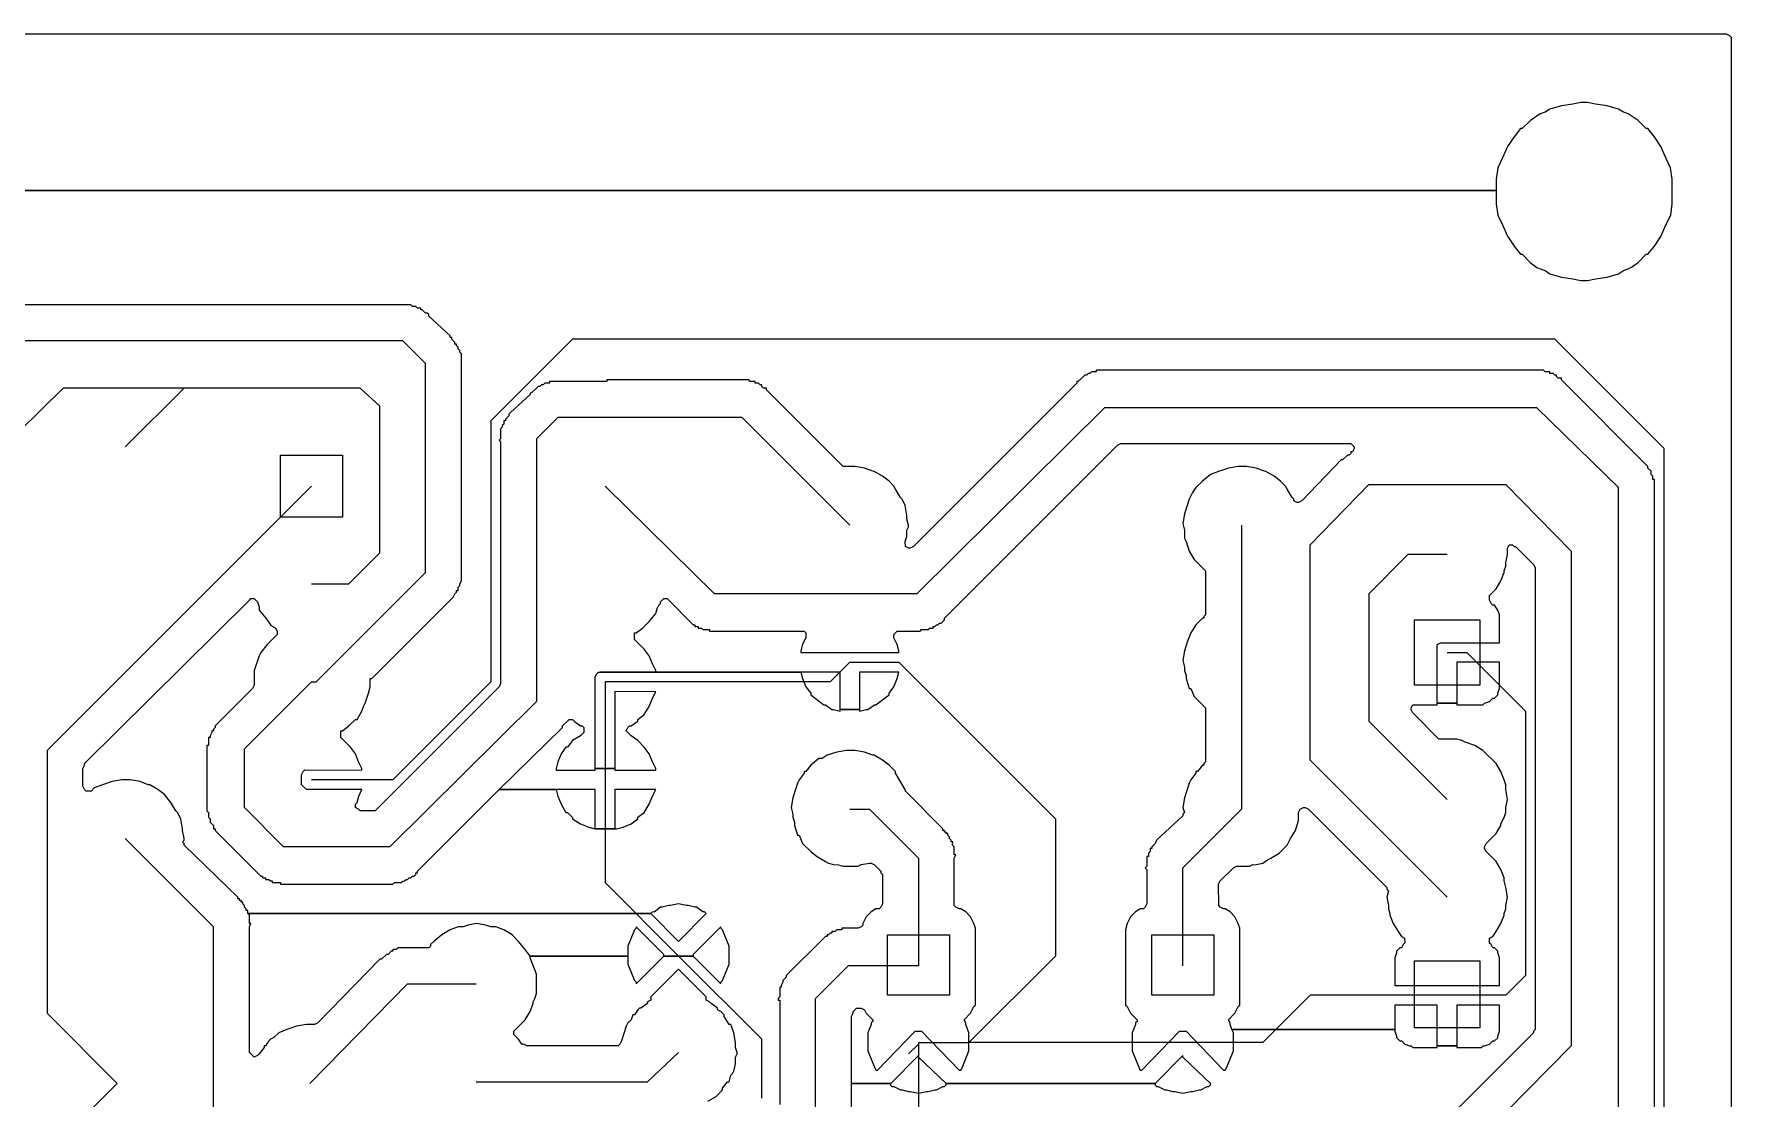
# Model space of a CAD drawing. Extents: x -3 to 195, y 86 to 226.
# Drawn here: x 148.16 to 195.12, y 108.73 to 138.17 of the extents above; entities that cross this region are included whole.
import ezdxf

# ---------------------------------------------------------------- set-up
doc = ezdxf.new("R2010")
doc.units = 0

msp = doc.modelspace()

# ---------------------------------------------------------------- linework, layer by layer
at = {"layer": 'Layer 1'}
for p, q in [((121.829461, 138.167314), (194.982, 138.167)), ((194.982, 138.167), (195.072, 138.122)), ((195.072, 138.122), (195.117147, 138.076845)), ((195.117147, 138.076845), (195.117, 85.9224)), ((190.737228, 136.225842), (190.421122, 136.180686)), ((190.963, 136.271), (190.737228, 136.225842)), ((191.143414, 136.270489), (190.963, 136.271)), ((191.369189, 136.22533), (191.143414, 136.270489)), ((191.685275, 136.180175), (191.369189, 136.22533)), ((189.563, 135.774), (189.337, 135.548)), ((189.834, 135.955), (189.563, 135.774)), ((189.969, 136), (189.834, 135.955)), ((190.105036, 136.090381), (189.969, 136)), ((190.421122, 136.180686), (190.105036, 136.090381)), ((192.001364, 136.089869), (191.685275, 136.180175)), ((192.136825, 135.999555), (192.001364, 136.089869)), ((192.272303, 135.9544), (192.136825, 135.999555)), ((192.543225, 135.773775), (192.272303, 135.9544)), ((192.769, 135.548), (192.543225, 135.773775)), ((189.111392, 135.322225), (188.930764, 135.051286)), ((189.292, 135.548), (189.111392, 135.322225)), ((189.337, 135.548), (189.292, 135.548)), ((192.813825, 135.548733), (192.769, 135.548)), ((192.994453, 135.322958), (192.813825, 135.548733)), ((193.175061, 135.052019), (192.994453, 135.322958)), ((188.930764, 135.051286), (188.795303, 134.735197)), ((193.310539, 134.73593), (193.175061, 135.052019)), ((188.659825, 134.464267), (188.614678, 134.148181)), ((188.795303, 134.735197), (188.659825, 134.464267)), ((193.446, 134.465), (193.310539, 134.73593)), ((193.491, 134.149), (193.446, 134.465)), ((188.614678, 134.148181), (188.615, 133.832)), ((193.491325, 133.470826), (193.491, 134.149)), ((128.467, 133.832), (188.615, 133.832)), ((188.615, 133.832), (128.467, 133.832)), ((188.615, 133.832), (188.615, 133.471)), ((188.615, 133.471), (188.660147, 133.154906)), ((193.446175, 133.154732), (193.491325, 133.470826)), ((188.660147, 133.154906), (188.795625, 132.883976)), ((193.310714, 132.883802), (193.446175, 133.154732)), ((188.795625, 132.883976), (188.931086, 132.567887)), ((188.931086, 132.567887), (189.111714, 132.296957)), ((192.994628, 132.296783), (193.175236, 132.567713)), ((193.175236, 132.567713), (193.310714, 132.883802)), ((189.111714, 132.296957), (189.292322, 132.071174)), ((189.292322, 132.071174), (189.337, 132.071)), ((189.337, 132.071), (189.562775, 131.845225)), ((192.542811, 131.845713), (192.768586, 132.071488)), ((192.768586, 132.071488), (192.814, 132.071)), ((192.814, 132.071), (192.994628, 132.296783)), ((189.562775, 131.845225), (189.743403, 131.709756)), ((189.743403, 131.709756), (189.833714, 131.664601)), ((189.833714, 131.664601), (189.969178, 131.619451)), ((189.969178, 131.619451), (190.104639, 131.52914)), ((190.104639, 131.52914), (190.420725, 131.438826)), ((191.684861, 131.439314), (192.00095, 131.529628)), ((192.00095, 131.529628), (192.136411, 131.619939)), ((192.136411, 131.619939), (192.271889, 131.665089)), ((192.271889, 131.665089), (192.362186, 131.710244)), ((192.362186, 131.710244), (192.542811, 131.845713)), ((190.420725, 131.438826), (190.736831, 131.39367)), ((190.736831, 131.39367), (190.962603, 131.348512)), ((190.962603, 131.348512), (191.143, 131.349)), ((191.143, 131.349), (191.368775, 131.394158)), ((191.368775, 131.394158), (191.684861, 131.439314)), ((158.585833, 130.671155), (133.164, 130.672)), ((158.631, 130.626), (158.585833, 130.671155)), ((158.722, 130.626), (158.631, 130.626)), ((158.767, 130.581), (158.722, 130.626)), ((158.857, 130.581), (158.767, 130.581)), ((158.857, 130.536), (158.857, 130.581)), ((158.902689, 130.536305), (158.857, 130.536)), ((158.993, 130.446), (158.902689, 130.536305)), ((159.037853, 130.446156), (158.993, 130.446)), ((159.083, 130.401), (159.037853, 130.446156)), ((159.083, 130.355), (159.083, 130.401)), ((159.67, 129.814), (159.083, 130.355)), ((158.36, 129.678), (133.435, 129.678)), ((158.993, 129.046), (158.36, 129.678)), ((159.67, 129.768), (159.67, 129.814)), ((159.715, 129.768), (159.67, 129.768)), ((159.714686, 129.723311), (159.715, 129.768)), ((159.805, 129.633), (159.714686, 129.723311)), ((159.805, 129.588), (159.805, 129.633)), ((163.057, 129.723), (160.79922, 127.46522)), ((190.24, 129.723), (163.057, 129.723)), ((193.266, 126.698), (190.24059, 129.72342)), ((159.851, 129.588), (159.805, 129.588)), ((159.85085, 129.542156), (159.851, 129.588)), ((159.896, 129.497), (159.85085, 129.542156)), ((159.895853, 129.452156), (159.896, 129.497)), ((159.941, 129.407), (159.895853, 129.452156)), ((159.940836, 129.362156), (159.941, 129.407)), ((159.986, 129.317), (159.940836, 129.362156)), ((159.986164, 123.040305), (159.986, 129.317)), ((158.993, 123.266), (158.993, 129.046)), ((177.235, 128.73), (177.054372, 128.549384)), ((177.280833, 128.729842), (177.235, 128.73)), ((177.326, 128.775), (177.280833, 128.729842)), ((177.370836, 128.774845), (177.326, 128.775)), ((177.416, 128.82), (177.370836, 128.774845)), ((177.552, 128.82), (177.416, 128.82)), ((189.92385, 128.865155), (177.552, 128.865)), ((177.552, 128.865), (177.552, 128.82)), ((189.969, 128.82), (189.92385, 128.865155)), ((190.105, 128.82), (189.969, 128.82)), ((190.105, 128.775), (190.105, 128.82)), ((190.195, 128.775), (190.105, 128.775)), ((190.24, 128.73), (190.195, 128.775)), ((190.285, 128.73), (190.24, 128.73)), ((190.285836, 128.685155), (190.285, 128.73)), ((190.331, 128.64), (190.285836, 128.685155)), ((148.968, 128.369), (146.25866, 125.70482)), ((151.768, 128.369), (148.968, 128.369)), ((150.684, 126.743), (152.31, 128.369)), ((157.186, 128.369), (151.768, 128.369)), ((157.728, 127.872), (157.186, 128.369)), ((161.927375, 128.233381), (161.883, 128.233)), ((161.883, 128.233), (161.883, 128.188)), ((162.108, 128.414), (161.927375, 128.233381)), ((162.153853, 128.413845), (162.108, 128.414)), ((162.199, 128.459), (162.153853, 128.413845)), ((162.244, 128.459), (162.199, 128.459)), ((162.289, 128.504), (162.244, 128.459)), ((162.424, 128.504), (162.289, 128.504)), ((164.005, 128.549), (162.424, 128.549)), ((162.424, 128.549), (162.424, 128.504)), ((167.933836, 128.594155), (164.005, 128.594)), ((164.005, 128.594), (164.005, 128.549)), ((167.979, 128.549), (167.933836, 128.594155)), ((168.114, 128.549), (167.979, 128.549)), ((168.114, 128.504), (168.114, 128.549)), ((168.204, 128.504), (168.114, 128.504)), ((168.249, 128.459), (168.204, 128.504)), ((168.295, 128.459), (168.249, 128.459)), ((168.294853, 128.414155), (168.295, 128.459)), ((168.34, 128.369), (168.294853, 128.414155)), ((168.43, 128.369), (168.34, 128.369)), ((168.42968, 128.32331), (168.43, 128.369)), ((170.552, 126.201), (168.42968, 128.32331)), ((177.01, 128.504), (172.49445, 123.98845)), ((177.054372, 128.549384), (177.01, 128.549)), ((177.01, 128.549), (177.01, 128.504)), ((190.421, 128.64), (190.331, 128.64)), ((190.42075, 128.59425), (190.421, 128.64)), ((192.814, 126.201), (190.42075, 128.59425)), ((157.728, 123.808), (157.728, 127.872)), ((161.883, 128.188), (161.341137, 127.691286)), ((177.777, 127.827), (172.58413, 122.67927)), ((189.743, 127.827), (177.777, 127.827)), ((192.001, 125.614), (189.74322, 127.82663)), ((160.799, 127.466), (160.799, 120.241)), ((161.115, 127.285), (161.069836, 127.239844)), ((161.16, 127.375), (161.115, 127.33)), ((161.115, 127.33), (161.115, 127.285)), ((161.205, 127.466), (161.16, 127.466)), ((161.16, 127.466), (161.16, 127.375)), ((161.205686, 127.510689), (161.205, 127.466)), ((161.296, 127.601), (161.205686, 127.510689)), ((161.341137, 127.691286), (161.29599, 127.64613)), ((161.29599, 127.64613), (161.296, 127.601)), ((162.65, 127.556), (162.063, 126.969)), ((164.727, 127.556), (162.65, 127.556)), ((167.753, 127.556), (164.231, 127.556)), ((170.733, 124.576), (167.75274, 127.55626)), ((161.07, 126.969), (161.025, 126.924)), ((161.025, 126.924), (161.070147, 126.878844)), ((161.069836, 127.239844), (161.07, 126.969)), ((161.070147, 126.878844), (161.07, 120.195)), ((162.063, 126.969), (162.063, 119.699)), ((178.13849, 126.78848), (178.228804, 126.833635)), ((178.228804, 126.833635), (184.596, 126.833)), ((184.596, 126.833), (184.686311, 126.742689)), ((154.974, 126.517), (156.69, 126.517)), ((154.974, 124.801), (154.974, 126.517)), ((156.69, 126.517), (156.69, 124.801)), ((173.352, 122.002), (178.13849, 126.78848)), ((184.325, 126.382), (183.24128, 125.25311)), ((184.369539, 126.381531), (184.325, 126.382)), ((184.505, 126.517), (184.369539, 126.381531)), ((184.550833, 126.516844), (184.505, 126.517)), ((184.596, 126.562), (184.550833, 126.516844)), ((184.640836, 126.607686), (184.596, 126.608)), ((184.596, 126.608), (184.596, 126.562)), ((184.686, 126.698), (184.640836, 126.607686)), ((184.686311, 126.742689), (184.686, 126.698)), ((193.266, 102.178), (193.266, 126.698)), ((170.868, 126.201), (170.552, 126.201)), ((171.139, 126.156), (170.868, 126.201)), ((171.365, 126.066), (171.139, 126.156)), ((171.409883, 126.065192), (171.365, 126.066)), ((171.635658, 125.929731), (171.409883, 126.065192)), ((171.816286, 125.794262), (171.635658, 125.929731)), ((180.712364, 125.975225), (180.486589, 125.7946)), ((180.938139, 126.065531), (180.712364, 125.975225)), ((181.209078, 126.155844), (180.938139, 126.065531)), ((181.48, 126.201), (181.209078, 126.155844)), ((181.706303, 126.201469), (181.48, 126.201)), ((181.977225, 126.156314), (181.706303, 126.201469)), ((182.203, 126.066), (181.977225, 126.156314)), ((182.247225, 126.065461), (182.203, 126.066)), ((182.473, 125.93), (182.247225, 126.065461)), ((182.654, 125.795), (182.473, 125.93)), ((192.814, 126.156), (192.814, 126.201)), ((192.904, 126.066), (192.814, 126.156)), ((192.904853, 125.975156), (192.904, 126.066)), ((192.95, 125.93), (192.904853, 125.975156)), ((192.95, 125.84), (192.95, 125.93)), ((155.832, 125.659), (148.51681, 118.34381)), ((166.985, 122.679), (163.95959, 125.65926)), ((171.951764, 125.658793), (171.816286, 125.794262)), ((171.996911, 125.568488), (171.951764, 125.658793)), ((172.132372, 125.342705), (171.996911, 125.568488)), ((180.21565, 125.478511), (180.125336, 125.297886)), ((180.305961, 125.613975), (180.21565, 125.478511)), ((180.486589, 125.7946), (180.305961, 125.613975)), ((182.789225, 125.659244), (182.654, 125.795)), ((182.834392, 125.568939), (182.789225, 125.659244)), ((182.969853, 125.343156), (182.834392, 125.568939)), ((183.467, 124.034), (185.0926, 125.70475)), ((185.092, 125.704), (188.886, 125.704)), ((188.886, 125.704), (190.69221, 123.85263)), ((192.001, 107.371), (192.001, 125.614)), ((192.995, 125.84), (192.95, 125.84)), ((192.995, 107.146), (192.995, 125.84)), ((172.177539, 125.297549), (172.132372, 125.342705)), ((172.26785, 125.116933), (172.177539, 125.297549)), ((172.313, 124.846), (172.26785, 125.116933)), ((180.125336, 125.297886), (179.989875, 124.891486)), ((183.015, 125.298), (182.969853, 125.343156)), ((183.015686, 125.25315), (183.015, 125.298)), ((183.106, 125.208), (183.015686, 125.25315)), ((183.150966, 125.20796), (183.106, 125.208)), ((183.24128, 125.25311), (183.150966, 125.20796)), ((156.69, 124.801), (154.974, 124.801)), ((172.313, 124.756), (172.313, 124.846)), ((172.359, 124.576), (172.313, 124.756)), ((172.313, 124.44), (172.358147, 124.530305)), ((172.358147, 124.530305), (172.359, 124.576)), ((179.989875, 124.891486), (179.944711, 124.620556)), ((179.944711, 124.620556), (179.989875, 124.439937)), ((181.57, 124.576), (181.57, 116.718)), ((172.268, 124.124), (172.313, 124.259)), ((172.268703, 123.988158), (172.268, 124.124)), ((172.359, 123.943), (172.268703, 123.988158)), ((172.313, 124.259), (172.313, 124.44)), ((172.49445, 123.98845), (172.404, 123.943)), ((179.989875, 124.439937), (179.99, 124.214)), ((179.99, 124.214), (180.035147, 124.123689)), ((180.035147, 124.123689), (180.125461, 123.852759)), ((183.467, 118.073), (183.467, 124.034)), ((188.931, 123.943), (188.97615, 124.033314)), ((188.97615, 124.033314), (189.066, 124.034)), ((189.066, 124.034), (189.111167, 123.988844)), ((189.111167, 123.988844), (189.156, 123.989)), ((189.156, 123.989), (189.653, 123.492)), ((156.87, 122.95), (157.728, 123.808)), ((172.404, 123.943), (172.359, 123.943)), ((180.125461, 123.852759), (180.260922, 123.626984)), ((180.260922, 123.626984), (180.577028, 123.310895)), ((186.176, 123.763), (185.09228, 122.67927)), ((187.26, 123.763), (186.176, 123.763)), ((188.885164, 123.446461), (188.886, 123.537)), ((188.886, 123.537), (188.931, 123.763)), ((188.931, 123.763), (188.931, 123.943)), ((190.692, 123.853), (190.692, 110.171)), ((155.967, 120.241), (158.99241, 123.26642)), ((159.941, 122.95), (159.986164, 123.040305)), ((180.577028, 123.310895), (180.577, 122.092)), ((188.614628, 122.814625), (188.750089, 123.0404)), ((188.750089, 123.0404), (188.840403, 123.266183)), ((188.84, 123.311), (188.885164, 123.446461)), ((188.840403, 123.266183), (188.84, 123.311)), ((189.653, 123.492), (189.698147, 123.401686)), ((189.698147, 123.401686), (189.698, 110.622)), ((155.832, 122.95), (156.87, 122.95)), ((157.502, 120.331), (159.75978, 122.58878)), ((159.75978, 122.58878), (159.804927, 122.679085)), ((159.804927, 122.679085), (159.850091, 122.724244)), ((159.850091, 122.724244), (159.851, 122.769)), ((159.851, 122.769), (159.896, 122.769)), ((159.896, 122.86), (159.941147, 122.905156)), ((159.896, 122.769), (159.896, 122.86)), ((159.941147, 122.905156), (159.941, 122.95)), ((172.584, 122.679), (166.985, 122.679)), ((185.092, 122.679), (185.092, 119.157)), ((188.433686, 122.498469), (188.434, 122.634)), ((188.434, 122.634), (188.614628, 122.814625)), ((149.555, 117.983), (154.11572, 122.49855)), ((154.11572, 122.49855), (154.160867, 122.543706)), ((154.160867, 122.543706), (154.251, 122.544)), ((154.251, 122.544), (154.341311, 122.453686)), ((154.341311, 122.453686), (154.386461, 122.318217)), ((154.386461, 122.318217), (154.387, 122.227)), ((154.387, 122.227), (154.567625, 122.001225)), ((165.179253, 121.911085), (165.359861, 122.136868)), ((165.359861, 122.136868), (165.405028, 122.272329)), ((165.405028, 122.272329), (165.450175, 122.362643)), ((165.450175, 122.362643), (165.495339, 122.407798)), ((165.495, 122.453), (165.585297, 122.543314)), ((165.495339, 122.407798), (165.495, 122.453)), ((165.585297, 122.543314), (165.676, 122.544)), ((165.676, 122.544), (166.398488, 121.821512)), ((188.478853, 122.408156), (188.433686, 122.498469)), ((188.524, 122.363), (188.478853, 122.408156)), ((188.569522, 122.362933), (188.524, 122.363)), ((188.659836, 122.227464), (188.569522, 122.362933)), ((188.705, 122.092), (188.659836, 122.227464)), ((154.567625, 122.001225), (154.703086, 121.820606)), ((154.703086, 121.820606), (154.838564, 121.730295)), ((154.838564, 121.730295), (154.883714, 121.639981)), ((154.883714, 121.639981), (154.883, 121.55)), ((164.818, 121.595), (164.998625, 121.730469)), ((164.998625, 121.730469), (165.179253, 121.911085)), ((166.398488, 121.821512), (166.443, 121.821)), ((166.443, 121.821), (166.443, 121.776)), ((166.443, 121.776), (166.534, 121.776)), ((166.534, 121.776), (166.534, 121.731)), ((166.534, 121.731), (166.624, 121.731)), ((166.624, 121.731), (166.669, 121.686)), ((166.669, 121.686), (166.85, 121.686)), ((166.85, 121.686), (166.85, 121.64)), ((166.85, 121.64), (169.469, 121.64)), ((169.469, 121.64), (169.514164, 121.594844)), ((171.952, 121.55), (172.042297, 121.640314)), ((172.042297, 121.640314), (172.675, 121.64)), ((172.675, 121.64), (172.72, 121.686)), ((172.72, 121.686), (172.9, 121.686)), ((172.9, 121.686), (172.94515, 121.731158)), ((172.94515, 121.731158), (173.036, 121.731)), ((173.036, 121.731), (173.036, 121.776)), ((173.036, 121.776), (173.081, 121.776)), ((173.081, 121.776), (173.126147, 121.821156)), ((173.126147, 121.821156), (173.171, 121.821)), ((173.171, 121.821), (173.216164, 121.86615)), ((173.216164, 121.86615), (173.262, 121.866)), ((173.262, 121.866), (173.352314, 121.956311)), ((173.352314, 121.956311), (173.352, 122.002)), ((180.306372, 121.821381), (180.170911, 121.595601)), ((180.487, 122.002), (180.306372, 121.821381)), ((180.532, 122.002), (180.487, 122.002)), ((180.577, 122.092), (180.531833, 122.046844)), ((180.531833, 122.046844), (180.532, 122.002)), ((186.357, 121.957), (188.163, 121.957)), ((186.357, 120.15), (186.357, 121.957)), ((188.163, 121.957), (188.163, 120.15)), ((188.705, 121.324), (188.705, 122.092)), ((154.613, 121.279), (154.432372, 121.053225)), ((154.883, 121.55), (154.613, 121.279)), ((164.772992, 121.414957), (164.773, 121.595)), ((165.043914, 121.144018), (164.772992, 121.414957)), ((164.773, 121.595), (164.818, 121.595)), ((169.423689, 121.279375), (169.378522, 121.09875)), ((169.514, 121.46), (169.423689, 121.279375)), ((169.514164, 121.594844), (169.514, 121.46)), ((171.952703, 121.459625), (171.952, 121.55)), ((172.043, 121.279), (171.952703, 121.459625)), ((172.088, 121.099), (172.043, 121.279)), ((180.0806, 121.369826), (179.990286, 121.098887)), ((180.170911, 121.595601), (180.0806, 121.369826)), ((186.989, 121.279), (187.079311, 121.324156)), ((186.989, 119.654), (186.989, 121.279)), ((187.079311, 121.324156), (188.705, 121.324)), ((154.387208, 120.962911), (154.251747, 120.556511)), ((154.432372, 121.053225), (154.387208, 120.962911)), ((165.179392, 120.963399), (165.043914, 121.144018)), ((165.269689, 120.737619), (165.179392, 120.963399)), ((165.36, 120.557), (165.269689, 120.737619)), ((169.378522, 121.09875), (169.378, 121.053)), ((169.378, 121.053), (172.088, 121.053)), ((170.733, 120.782), (170.191122, 120.240139)), ((170.733, 120.782), (172.088, 120.782)), ((172.088, 121.053), (172.088, 121.099)), ((172.088, 120.782), (176.423, 116.448)), ((179.990286, 121.098887), (179.945122, 120.827954)), ((179.945122, 120.827954), (179.990286, 120.647338)), ((187.26, 121.053), (187.802, 121.053)), ((188.705, 120.782), (187.531, 120.782)), ((187.531, 120.782), (187.531, 119.654)), ((187.802, 121.053), (189.4276, 119.4274)), ((188.705164, 120.060461), (188.705, 120.782)), ((153.98, 118.389), (155.83137, 120.24038)), ((154.251747, 120.556511), (154.251, 120.15)), ((155.832, 120.241), (155.967, 120.241)), ((157.457772, 120.105332), (157.457, 120.331)), ((157.457, 120.331), (157.502, 120.331)), ((160.799, 120.241), (158.089, 117.531)), ((163.689, 120.376), (163.734147, 120.466314)), ((163.689, 117.847), (163.689, 120.376)), ((163.734147, 120.466314), (163.779314, 120.511469)), ((163.779314, 120.511469), (169.378, 120.512)), ((170.462, 120.512), (163.824, 120.512)), ((163.824, 120.512), (165.36, 120.512)), ((163.96, 120.241), (163.96, 120.241)), ((163.96, 120.241), (163.96, 117.531)), ((170.191, 120.241), (163.96, 120.241)), ((165.36, 120.512), (165.36, 120.557)), ((169.378, 120.512), (169.423167, 120.331381)), ((169.423167, 120.331381), (169.513478, 120.105601)), ((170.462, 119.473), (170.462, 120.512)), ((172.087939, 120.512018), (171.004, 120.512)), ((171.004, 120.512), (171.004, 119.473)), ((171.952478, 120.105619), (172.042775, 120.331399)), ((172.042775, 120.331399), (172.087939, 120.512018)), ((179.990286, 120.647338), (179.99, 120.557)), ((179.99, 120.557), (180.035147, 120.421531)), ((180.035147, 120.421531), (180.035, 120.331)), ((180.035, 120.331), (180.125314, 120.060061)), ((154.20585, 120.059686), (153.168, 119.021)), ((154.251, 120.15), (154.20585, 120.059686)), ((157.322311, 119.653774), (157.412625, 119.924713)), ((157.412625, 119.924713), (157.457772, 120.105332)), ((161.024853, 120.104689), (157.593043, 116.672869)), ((161.07, 120.195), (161.024853, 120.104689)), ((165.359714, 119.969638), (164.231, 119.97)), ((164.231, 119.97), (164.231, 117.847)), ((165.179106, 119.563244), (165.269403, 119.789019)), ((165.269403, 119.789019), (165.359714, 119.969638)), ((169.513478, 120.105601), (169.648942, 119.924982)), ((169.648942, 119.924982), (169.649, 119.879)), ((169.649, 119.879), (170.01025, 119.608061)), ((171.456, 119.608), (171.817236, 119.878939)), ((171.817, 119.925), (171.952478, 120.105619)), ((171.817236, 119.878939), (171.817, 119.925)), ((180.125314, 120.060061), (180.171, 120.06)), ((180.171, 120.06), (180.261297, 119.834225)), ((180.261297, 119.834225), (180.577403, 119.518139)), ((188.163, 120.15), (186.357, 120.15)), ((188.433625, 119.698311), (188.524, 119.789)), ((188.524, 119.789), (188.569, 119.789)), ((188.569, 119.789), (188.659314, 119.879314)), ((188.659314, 119.879314), (188.66, 119.925)), ((188.66, 119.925), (188.705164, 120.060461)), ((157.096, 119.202), (157.232, 119.428)), ((157.232, 119.428), (157.277164, 119.563469)), ((157.277164, 119.563469), (157.322311, 119.653774)), ((162.063, 119.699), (157.999, 115.68)), ((164.863, 119.202), (165.043628, 119.337464)), ((165.043628, 119.337464), (165.179106, 119.563244)), ((170.01025, 119.608061), (170.056, 119.608)), ((170.056, 119.608), (170.236625, 119.472539)), ((170.236625, 119.472539), (170.281, 119.473)), ((170.281, 119.473), (170.462, 119.428)), ((170.462, 119.428), (170.462, 119.473)), ((170.462, 119.473), (171.004, 119.473)), ((171.004, 119.473), (170.462, 119.473)), ((171.004, 119.428), (171.184628, 119.473158)), ((171.004, 119.473), (171.004, 119.428)), ((171.184628, 119.473158), (171.23, 119.473)), ((171.23, 119.473), (171.410625, 119.608461)), ((171.410625, 119.608461), (171.456, 119.608)), ((180.577403, 119.518139), (180.577, 118.028)), ((186.267, 119.518), (186.312147, 119.608305)), ((186.267, 119.473), (186.267, 119.518)), ((186.311512, 119.382488), (186.267, 119.473)), ((187.034, 118.66), (186.311512, 119.382488)), ((186.312147, 119.608305), (186.989, 119.608)), ((186.989, 119.608), (186.989, 119.654)), ((186.989, 119.654), (187.531, 119.654)), ((187.531, 119.654), (186.989, 119.654)), ((187.531, 119.654), (187.531, 119.608)), ((187.531, 119.608), (188.253, 119.608)), ((188.253, 119.608), (188.298164, 119.653156)), ((188.298164, 119.653156), (188.433625, 119.698311)), ((189.427, 119.428), (189.427, 112.113)), ((153.077, 118.841), (153.031836, 118.750695)), ((153.122, 118.886), (153.077, 118.886)), ((153.077, 118.886), (153.077, 118.841)), ((153.122853, 118.930842), (153.122, 118.886)), ((153.168, 118.976), (153.122853, 118.930842)), ((153.168, 119.021), (153.168, 118.976)), ((156.644, 118.705), (156.644, 118.886)), ((156.644, 118.886), (156.69, 118.886)), ((156.69, 118.886), (156.87, 119.021)), ((156.87, 119.021), (157.050608, 119.201625)), ((157.050608, 119.201625), (157.096, 119.202)), ((161.025, 117.26), (162.786, 118.976)), ((162.786, 119.021), (162.966625, 119.201625)), ((162.786, 118.976), (162.786, 119.021)), ((162.966625, 119.201625), (163.057, 119.202)), ((163.057, 119.202), (163.102147, 119.156844)), ((163.102147, 119.156844), (163.282, 119.021)), ((163.282, 119.021), (163.328, 119.021)), ((163.373, 118.841), (163.282689, 118.750695)), ((163.328, 119.021), (163.373164, 118.975844)), ((163.373164, 118.975844), (163.373, 118.841)), ((164.5472, 118.885574), (164.592364, 118.975888)), ((164.682678, 118.750113), (164.5472, 118.885574)), ((164.592364, 118.975888), (164.637511, 119.021043)), ((164.637511, 119.021043), (164.682, 119.021)), ((164.682, 119.021), (164.862608, 119.156469)), ((164.862608, 119.156469), (164.863, 119.202)), ((185.092, 119.157), (187.25946, 116.98953)), ((148.517, 118.344), (148.517, 111.074)), ((152.987, 118.48), (152.942, 118.48)), ((152.942, 118.48), (152.942, 116.673)), ((153.032, 118.705), (152.987, 118.705)), ((152.987, 118.705), (152.987, 118.48)), ((153.031836, 118.750695), (153.032, 118.705)), ((153.98, 116.764), (153.98, 118.389)), ((156.915, 118.434), (156.644, 118.705)), ((157.051, 118.254), (156.915, 118.434)), ((162.876, 118.434), (162.740536, 118.253375)), ((162.921453, 118.434607), (162.876, 118.434)), ((163.056914, 118.615226), (162.921453, 118.434607)), ((163.282689, 118.750695), (163.056914, 118.615226)), ((164.863286, 118.614644), (164.682678, 118.750113)), ((165.043914, 118.434025), (164.863286, 118.614644)), ((165.179392, 118.2534), (165.043914, 118.434025)), ((170.643, 118.344), (170.372061, 118.298842)), ((170.868286, 118.344469), (170.643, 118.344)), ((171.139225, 118.299311), (170.868286, 118.344469)), ((187.530483, 118.659888), (187.034, 118.66)), ((187.665961, 118.614732), (187.530483, 118.659888)), ((187.756275, 118.569574), (187.665961, 118.614732)), ((188.027197, 118.479263), (187.756275, 118.569574)), ((188.252972, 118.343802), (188.027197, 118.479263)), ((188.614225, 117.982558), (188.252972, 118.343802)), ((149.51, 117.847), (149.555147, 117.937311)), ((149.555147, 117.937311), (149.555, 117.983)), ((157.141, 118.028), (157.051, 118.254)), ((157.232, 117.847), (157.141, 118.028)), ((162.650225, 118.0276), (162.605058, 117.846975)), ((162.740536, 118.253375), (162.650225, 118.0276)), ((165.269689, 118.027625), (165.179392, 118.2534)), ((165.36, 117.847), (165.269689, 118.027625)), ((169.649, 117.938), (169.513536, 117.757375)), ((169.875, 118.118), (169.649, 117.938)), ((169.965661, 118.118217), (169.875, 118.118)), ((170.101122, 118.208531), (169.965661, 118.118217)), ((170.372061, 118.298842), (170.101122, 118.208531)), ((171.365, 118.209), (171.139225, 118.299311)), ((171.409972, 118.208558), (171.365, 118.209)), ((171.635747, 118.073094), (171.409972, 118.208558)), ((171.816375, 117.937625), (171.635747, 118.073094)), ((171.997, 117.757), (171.816375, 117.937625)), ((180.487, 117.938), (180.351522, 117.757375)), ((180.532, 117.938), (180.487, 117.938)), ((180.577, 118.028), (180.531833, 117.982844)), ((180.531833, 117.982844), (180.532, 117.938)), ((187.26, 114.28), (183.46694, 118.07306)), ((188.749686, 117.756775), (188.614225, 117.982558)), ((149.509686, 117.350461), (149.51, 117.847)), ((150.323075, 117.485844), (150.052136, 117.395531)), ((150.594, 117.531), (150.323075, 117.485844)), ((150.819303, 117.531469), (150.594, 117.531)), ((151.090225, 117.486314), (150.819303, 117.531469)), ((151.316, 117.396), (151.090225, 117.486314)), ((155.560539, 117.395461), (155.561, 117.667)), ((155.561, 117.667), (155.606147, 117.757305)), ((155.606147, 117.757305), (155.651314, 117.802461)), ((155.651314, 117.802461), (157.232, 117.802)), ((158.089, 117.531), (155.832, 117.531)), ((157.232, 117.802), (157.232, 117.847)), ((162.605058, 117.846975), (162.605, 117.802)), ((162.605, 117.802), (163.689, 117.802)), ((163.689, 117.802), (163.689, 117.847)), ((163.689, 117.847), (164.231, 117.847)), ((164.231, 117.847), (163.689, 117.847)), ((163.96, 117.531), (163.96, 114.686)), ((164.231, 117.847), (164.231, 117.802)), ((164.231, 117.802), (165.36, 117.802)), ((165.36, 117.802), (165.36, 117.847)), ((169.287853, 117.440686), (169.152372, 117.034286)), ((169.333, 117.531), (169.287853, 117.440686)), ((169.469, 117.712), (169.333, 117.531)), ((169.513536, 117.757375), (169.469, 117.757)), ((169.469, 117.757), (169.469, 117.712)), ((171.997, 117.712), (171.997, 117.757)), ((172.268, 117.26), (171.997, 117.712)), ((180.125375, 117.441067), (179.989914, 117.034667)), ((180.170539, 117.531381), (180.125375, 117.441067)), ((180.306, 117.712), (180.170539, 117.531381)), ((180.351522, 117.757375), (180.306, 117.757)), ((180.306, 117.757), (180.306, 117.712)), ((188.84, 117.531), (188.749686, 117.756775)), ((188.886, 117.396), (188.84, 117.531)), ((149.554833, 117.260156), (149.509686, 117.350461)), ((149.6, 117.215), (149.554833, 117.260156)), ((149.73605, 117.214914), (149.6, 117.215)), ((149.826361, 117.305225), (149.73605, 117.214914)), ((150.052136, 117.395531), (149.826361, 117.305225)), ((151.360886, 117.396193), (151.316, 117.396)), ((151.586661, 117.260732), (151.360886, 117.396193)), ((151.767286, 117.125263), (151.586661, 117.260732)), ((151.947911, 116.899488), (151.767286, 117.125263)), ((155.696, 117.26), (155.560539, 117.395461)), ((157.231628, 117.2604), (155.696, 117.26)), ((157.096164, 116.899156), (157.141314, 117.079774)), ((157.141314, 117.079774), (157.231628, 117.2604)), ((158.767, 115.003), (161.02478, 117.26078)), ((161.02478, 117.26078), (162.605, 117.26)), ((163.689, 117.26), (161.025, 117.26)), ((162.605, 117.26), (162.650167, 117.079375)), ((162.650167, 117.079375), (162.740478, 116.8536)), ((163.689, 116.177), (163.689, 117.26)), ((165.359714, 117.260644), (164.231, 117.26)), ((164.231, 117.26), (164.231, 116.177)), ((165.179106, 116.854244), (165.269403, 117.080019)), ((165.269403, 117.080019), (165.359714, 117.260644)), ((169.152372, 117.034286), (169.107225, 116.763356)), ((172.26842, 117.21558), (172.268, 117.26)), ((173.307, 116.177), (172.26842, 117.21558)), ((179.989914, 117.034667), (179.94475, 116.763737)), ((188.886, 117.260714), (188.886, 117.396)), ((188.931147, 116.989775), (188.886, 117.260714)), ((188.886, 116.764), (188.931147, 116.989775)), ((152.083372, 116.673705), (151.947911, 116.899488)), ((152.128522, 116.628549), (152.083372, 116.673705)), ((152.218833, 116.44793), (152.128522, 116.628549)), ((152.942, 116.673), (152.987167, 116.627844)), ((152.987167, 116.627844), (152.987, 116.493)), ((152.987, 116.493), (153.032147, 116.447842)), ((155.064, 115.68), (153.98, 116.764)), ((157.051, 116.854), (157.096164, 116.899156)), ((157.051, 116.764), (157.051, 116.854)), ((157.141, 116.718), (157.051, 116.764)), ((157.186, 116.673), (157.141, 116.718)), ((157.593043, 116.672869), (157.186, 116.673)), ((162.740478, 116.8536), (162.875942, 116.627817)), ((162.875942, 116.627817), (162.921, 116.628)), ((162.921, 116.628), (163.056461, 116.492539)), ((163.056461, 116.492539), (163.057, 116.448)), ((164.863, 116.493), (165.043628, 116.628461)), ((164.863008, 116.44793), (164.863, 116.493)), ((165.043628, 116.628461), (165.179106, 116.854244)), ((169.107225, 116.763356), (169.152372, 116.582731)), ((169.152372, 116.582731), (169.153, 116.493)), ((169.153, 116.493), (169.198167, 116.357531)), ((170.733, 116.718), (171.275, 116.718)), ((171.275, 116.718), (172.62966, 115.36334)), ((179.945, 116.538), (179.222512, 115.860662)), ((179.94475, 116.763737), (179.989914, 116.628268)), ((179.989914, 116.628268), (179.94475, 116.583113)), ((179.94475, 116.583113), (179.945, 116.538)), ((179.945, 115.093), (181.5706, 116.7186)), ((183.150428, 116.402042), (183.151, 116.628)), ((183.151, 116.628), (183.196, 116.718)), ((183.196, 116.718), (183.286, 116.764)), ((183.286, 116.764), (183.331, 116.764)), ((183.331, 116.764), (183.421311, 116.718844)), ((183.421311, 116.718844), (185.588771, 114.551384)), ((188.75, 116.312), (188.840314, 116.492628)), ((188.840314, 116.492628), (188.885478, 116.628089)), ((188.885478, 116.628089), (188.886, 116.764)), ((152.264, 116.177), (152.218833, 116.44793)), ((152.264853, 116.131783), (152.264, 116.177)), ((152.31, 115.906), (152.264853, 116.131783)), ((153.032147, 116.447842), (153.032, 116.357)), ((153.032, 116.357), (153.122314, 116.266686)), ((153.122314, 116.266686), (153.122, 116.177)), ((153.122, 116.177), (153.168, 116.177)), ((153.168, 116.177), (153.168, 116.131)), ((153.168, 116.131), (154.43237, 114.86664)), ((163.057, 116.448), (163.282775, 116.312531)), ((163.282775, 116.312531), (163.508547, 116.22222)), ((163.508547, 116.22222), (163.689175, 116.17707)), ((164.231, 116.177), (163.689, 116.177)), ((163.689175, 116.17707), (164.276, 116.177)), ((164.276, 116.177), (164.456608, 116.22215)), ((164.456608, 116.22215), (164.6824, 116.312461)), ((164.6824, 116.312461), (164.863008, 116.44793)), ((169.198167, 116.357531), (169.198, 116.267)), ((169.198, 116.267), (169.288314, 115.99607)), ((169.288314, 115.99607), (169.333, 115.996)), ((169.333, 115.996), (169.423314, 115.770225)), ((173.307, 116.131), (173.307, 116.177)), ((173.352, 116.131), (173.307, 116.131)), ((173.352, 116.086), (173.352, 116.131)), ((173.397, 116.086), (173.352, 116.086)), ((173.397, 116.041), (173.397, 116.086)), ((173.442, 116.041), (173.397, 116.041)), ((173.442, 115.996), (173.442, 116.041)), ((173.487, 115.951), (173.442, 115.996)), ((176.423, 116.448), (176.423, 112.654)), ((182.924636, 115.905329), (183.060114, 116.131112)), ((183.060114, 116.131112), (183.150428, 116.402042)), ((188.344147, 115.770314), (188.615089, 116.041244)), ((188.615089, 116.041244), (188.75055, 116.267019)), ((188.75055, 116.267019), (188.75, 116.312)), ((150.684, 115.906), (153.1224, 113.46761)), ((152.264853, 115.815156), (152.31, 115.860305)), ((152.31, 115.77), (152.264853, 115.815156)), ((152.30986, 115.72498), (152.31, 115.77)), ((153.8, 114.28), (152.30986, 115.72498)), ((152.31, 115.860305), (152.31, 115.906)), ((157.999, 115.68), (155.064, 115.68)), ((169.423314, 115.770225), (169.649089, 115.544442)), ((169.649089, 115.544442), (169.829714, 115.408981)), ((173.487836, 115.906156), (173.487, 115.951)), ((173.533, 115.861), (173.487836, 115.906156)), ((173.533, 115.815), (173.533, 115.861)), ((173.578, 115.815), (173.533, 115.815)), ((173.577836, 115.725158), (173.578, 115.815)), ((173.623, 115.68), (173.577836, 115.725158)), ((173.623, 115.454), (173.623, 115.68)), ((179.042, 115.544), (178.996836, 115.498844)), ((179.087, 115.635), (179.042, 115.635)), ((179.042, 115.635), (179.042, 115.544)), ((179.087051, 115.680043), (179.087, 115.635)), ((179.177362, 115.770357), (179.087051, 115.680043)), ((179.222512, 115.860662), (179.177362, 115.770357)), ((182.60855, 115.49893), (182.834342, 115.724713)), ((182.834342, 115.724713), (182.924636, 115.905329)), ((188.299, 115.68), (188.344147, 115.770314)), ((188.299, 115.635), (188.299, 115.68)), ((188.343283, 115.544485), (188.299, 115.635)), ((188.614225, 115.273555), (188.343283, 115.544485)), ((169.829714, 115.408981), (170.055489, 115.273512)), ((170.055489, 115.273512), (170.1458, 115.228356)), ((170.1458, 115.228356), (170.281261, 115.183198)), ((170.281261, 115.183198), (170.417, 115.183)), ((170.417, 115.183), (170.552461, 115.137844)), ((170.552461, 115.137844), (170.959, 115.138)), ((170.959, 115.138), (171.049314, 115.183156)), ((171.049314, 115.183156), (171.275, 115.228)), ((171.275, 115.228), (171.32, 115.228)), ((171.32, 115.228), (171.410311, 115.182842)), ((171.410311, 115.182842), (171.590939, 115.002226)), ((172.63, 115.364), (172.63, 112.384)), ((173.622539, 114.054311), (173.623, 115.364)), ((173.623, 115.364), (173.668147, 115.454305)), ((173.668147, 115.454305), (173.623, 115.454)), ((178.951, 115.138), (178.905833, 115.092844)), ((178.905833, 115.092844), (178.951, 115.047695)), ((178.996, 115.409), (178.951, 115.409)), ((178.951, 115.409), (178.951, 115.138)), ((178.996836, 115.498844), (178.996, 115.409)), ((179.945, 112.384), (179.945, 115.093)), ((180.983164, 114.731305), (181.3444, 115.092549)), ((181.3444, 115.092549), (181.434711, 115.137705)), ((181.434711, 115.137705), (181.796, 115.138)), ((181.796, 115.138), (181.886314, 115.183156)), ((181.886314, 115.183156), (181.932, 115.183)), ((181.932, 115.183), (182.157, 115.228)), ((182.157, 115.228), (182.292461, 115.318311)), ((182.292461, 115.318311), (182.382775, 115.363469)), ((182.382775, 115.363469), (182.60855, 115.49893)), ((188.749686, 115.04778), (188.614225, 115.273555)), ((154.43237, 114.86664), (154.477, 114.867)), ((154.477, 114.867), (154.477, 114.822)), ((154.477, 114.822), (154.567, 114.822)), ((154.567, 114.822), (154.567, 114.777)), ((154.567, 114.777), (154.658, 114.777)), ((154.658, 114.777), (154.703147, 114.731844)), ((154.703147, 114.731844), (154.748, 114.732)), ((154.748, 114.732), (154.748, 114.686)), ((154.748, 114.686), (154.974, 114.686)), ((154.974, 114.686), (154.974, 114.641)), ((154.974, 114.641), (158.089, 114.641)), ((158.089, 114.641), (158.134167, 114.686156)), ((158.134167, 114.686156), (158.315, 114.686)), ((158.315, 114.686), (158.36015, 114.73115)), ((158.36015, 114.73115), (158.406, 114.732)), ((158.406, 114.732), (158.451147, 114.777156)), ((158.451147, 114.777156), (158.496, 114.777)), ((158.496, 114.777), (158.541164, 114.822158)), ((158.541164, 114.822158), (158.586, 114.822)), ((158.586, 114.822), (158.631167, 114.867156)), ((158.631167, 114.867156), (158.676, 114.867)), ((158.676, 114.867), (158.721164, 114.912156)), ((158.721164, 114.912156), (158.722, 114.957)), ((158.722, 114.957), (158.767, 114.957)), ((158.767, 114.957), (158.767, 115.003)), ((163.96, 114.686), (165.99198, 112.654)), ((171.590939, 115.002226), (171.591, 114.957)), ((171.591, 114.957), (171.636147, 114.911842)), ((171.636147, 114.911842), (171.636, 114.099)), ((178.951, 115.047695), (178.951, 114.099)), ((180.938, 114.641), (180.983164, 114.731305)), ((180.938539, 114.054311), (180.938, 114.641)), ((188.84, 114.822), (188.749686, 115.04778)), ((188.84, 114.732), (188.84, 114.822)), ((188.886, 114.551), (188.84, 114.732)), ((153.8, 114.235), (153.8, 114.28)), ((153.845, 114.235), (153.8, 114.235)), ((153.845, 114.19), (153.845, 114.235)), ((153.89, 114.19), (153.845, 114.19)), ((153.89, 114.145), (153.89, 114.19)), ((153.935, 114.145), (153.89, 114.145)), ((153.935, 114.099), (153.935, 114.145)), ((185.588771, 114.551384), (185.589, 114.506)), ((185.589, 114.506), (185.634164, 114.460844)), ((185.634164, 114.460844), (185.589, 114.280226)), ((185.589, 114.280226), (185.634164, 114.054442)), ((187.26, 114.28), (187.26, 114.28)), ((188.931, 114.28), (188.886, 114.551)), ((188.886, 114.054), (188.931, 114.28)), ((153.98, 114.054), (153.935, 114.099)), ((153.979836, 114.009156), (153.98, 114.054)), ((154.025, 113.964), (153.979836, 114.009156)), ((154.025, 113.919), (154.025, 113.964)), ((154.071, 113.919), (154.025, 113.919)), ((154.070833, 113.828158), (165.224, 113.829)), ((154.116, 113.783), (154.070833, 113.828158)), ((154.071, 113.829), (154.071, 113.919)), ((165.22385, 113.828844), (154.071, 113.829)), ((154.116, 113.558), (154.116, 113.783)), ((165.269, 113.874), (165.22385, 113.828844)), ((165.224, 113.829), (165.991635, 113.061353)), ((165.314375, 113.873539), (165.269, 113.874)), ((165.495, 114.009), (165.314375, 113.873539)), ((165.540375, 114.008844), (165.495, 114.009)), ((165.721, 114.054), (165.540375, 114.008844)), ((165.765433, 114.054), (165.721, 114.054)), ((165.991208, 114.099158), (165.765433, 114.054)), ((166.217, 114.054), (165.991208, 114.099158)), ((165.991635, 113.061353), (166.759287, 113.829)), ((166.262375, 114.054156), (166.217, 114.054)), ((166.443, 114.009), (166.262375, 114.054156)), ((166.488372, 114.009461), (166.443, 114.009)), ((166.669, 113.874), (166.488372, 114.009461)), ((166.714123, 113.874156), (166.669, 113.874)), ((166.759287, 113.829), (166.714123, 113.874156)), ((171.185061, 113.738226), (171.094747, 113.557607)), ((171.320522, 113.873695), (171.185061, 113.738226)), ((171.456, 113.964), (171.320522, 113.873695)), ((171.545853, 113.963844), (171.456, 113.964)), ((171.591, 114.009), (171.545853, 113.963844)), ((171.636, 114.099), (171.591, 114.009)), ((173.667686, 114.009156), (173.622539, 114.054311)), ((173.758, 113.964), (173.667686, 114.009156)), ((173.8036, 113.963862), (173.758, 113.964)), ((173.939061, 113.873557), (173.8036, 113.963862)), ((174.074522, 113.738088), (173.939061, 113.873557)), ((174.164836, 113.557469), (174.074522, 113.738088)), ((178.500061, 113.738226), (178.409747, 113.557607)), ((178.635539, 113.873695), (178.500061, 113.738226)), ((178.771, 113.964), (178.635539, 113.873695)), ((178.860686, 113.963531), (178.771, 113.964)), ((178.905833, 114.008686), (178.860686, 113.963531)), ((178.951, 114.099), (178.905833, 114.008686)), ((180.983703, 114.009156), (180.938539, 114.054311)), ((181.074, 113.964), (180.983703, 114.009156)), ((181.1186, 113.963862), (181.074, 113.964)), ((181.254061, 113.873557), (181.1186, 113.963862)), ((181.389522, 113.738088), (181.254061, 113.873557)), ((181.479836, 113.557469), (181.389522, 113.738088)), ((185.634164, 114.054442), (185.634, 113.964)), ((185.634, 113.964), (185.679147, 113.828539)), ((185.679147, 113.828539), (185.679, 113.783)), ((185.679, 113.783), (185.769314, 113.557225)), ((188.75, 113.558), (188.84, 113.783)), ((188.84, 113.829), (188.885164, 113.964461)), ((188.84, 113.783), (188.84, 113.829)), ((188.885164, 113.964461), (188.886, 114.054)), ((153.122, 108.049), (153.122, 113.467)), ((154.161147, 113.557311), (154.116, 113.558)), ((154.116, 113.467), (154.161147, 113.557311)), ((154.116, 109.99), (154.116, 113.467)), ((159.444225, 113.241531), (159.218433, 113.060912)), ((159.67, 113.377), (159.444225, 113.241531)), ((159.896, 113.467), (159.67, 113.377)), ((160.031347, 113.467), (159.896, 113.467)), ((160.166825, 113.512156), (160.031347, 113.467)), ((160.3926, 113.557311), (160.166825, 113.512156)), ((160.663539, 113.512156), (160.3926, 113.557311)), ((160.799, 113.467), (160.663539, 113.512156)), ((160.934225, 113.467314), (160.799, 113.467)), ((161.16, 113.377), (160.934225, 113.467314)), ((161.386, 113.242), (161.16, 113.377)), ((161.566, 113.061), (161.386, 113.242)), ((164.772853, 113.376844), (164.592225, 112.925286)), ((164.818, 113.422), (164.772853, 113.376844)), ((165.585, 112.7), (164.818, 113.467)), ((164.818, 113.467), (164.818, 113.422)), ((167.166, 113.467), (166.398348, 112.699356)), ((167.165853, 113.422156), (167.166, 113.467)), ((167.211, 113.377), (167.165853, 113.422156)), ((167.392, 112.925), (167.211, 113.377)), ((170.056, 113.196), (168.97226, 112.11227)), ((170.101, 113.196), (170.056, 113.196)), ((170.14585, 113.241844), (170.101, 113.242)), ((170.101, 113.242), (170.101, 113.196)), ((170.191, 113.287), (170.14585, 113.241844)), ((170.236, 113.287), (170.191, 113.287)), ((170.326853, 113.331844), (170.236, 113.332)), ((170.236, 113.332), (170.236, 113.287)), ((170.372, 113.377), (170.326853, 113.331844)), ((170.507, 113.377), (170.372, 113.377)), ((170.958539, 113.421686), (170.507, 113.422)), ((170.507, 113.422), (170.507, 113.377)), ((171.048853, 113.466844), (170.958539, 113.421686)), ((171.094, 113.512), (171.048853, 113.466844)), ((171.094747, 113.557607), (171.094, 113.512)), ((171.772, 113.242), (173.487, 113.242)), ((171.772, 111.571), (171.772, 113.242)), ((173.487, 113.242), (173.487, 111.571)), ((174.21, 113.422), (174.164836, 113.557469)), ((174.209939, 111.299713), (174.21, 113.422)), ((178.409747, 113.557607), (178.364, 113.377)), ((178.364, 113.377), (178.364, 111.3)), ((179.087, 113.242), (180.803, 113.242)), ((179.087, 111.571), (179.087, 113.242)), ((180.803, 113.242), (180.803, 111.571)), ((181.525, 113.422), (181.479836, 113.557469)), ((181.524939, 111.299713), (181.525, 113.422)), ((185.769314, 113.557225), (185.904775, 113.331445)), ((185.904775, 113.331445), (185.995089, 113.195976)), ((185.995089, 113.195976), (186.0854, 113.150826)), ((188.434, 113.151), (188.524, 113.196)), ((188.524, 113.196), (188.615, 113.332)), ((188.615, 113.332), (188.75, 113.558)), ((158.044, 112.79), (157.953686, 112.699689)), ((158.089, 112.79), (158.044, 112.79)), ((158.179836, 112.834844), (158.089, 112.835)), ((158.089, 112.835), (158.089, 112.79)), ((158.225, 112.88), (158.179836, 112.834844)), ((159.082833, 112.879844), (158.225, 112.88)), ((159.128, 112.925), (159.082833, 112.879844)), ((159.128139, 112.970601), (159.128, 112.925)), ((159.218433, 113.060912), (159.128139, 112.970601)), ((161.747, 112.835), (161.566, 113.061)), ((161.883, 112.654), (161.747, 112.835)), ((164.592225, 112.925286), (164.592, 112.654)), ((167.391775, 112.428713), (167.392, 112.925)), ((185.86, 112.745), (185.81485, 112.609531)), ((185.95, 112.88), (185.859689, 112.789695)), ((185.859689, 112.789695), (185.86, 112.745)), ((185.995689, 112.880531), (185.95, 112.88)), ((186.040853, 112.970844), (185.995689, 112.880531)), ((186.086, 113.016), (186.040853, 112.970844)), ((186.0854, 113.150826), (186.086, 113.016)), ((188.433686, 113.015469), (188.434, 113.151)), ((188.478853, 112.970314), (188.433686, 113.015469)), ((188.524, 112.88), (188.478853, 112.970314)), ((188.569686, 112.880305), (188.524, 112.88)), ((188.66, 112.79), (188.569686, 112.880305)), ((188.659836, 112.744469), (188.66, 112.79)), ((188.705, 112.609), (188.659836, 112.744469)), ((157.728, 112.564), (156.01209, 110.80293)), ((157.773, 112.564), (157.728, 112.564)), ((157.909, 112.7), (157.773, 112.564)), ((157.953686, 112.699689), (157.909, 112.7)), ((161.883, 112.609), (161.883, 112.654)), ((161.883, 112.654), (164.592, 112.654)), ((164.592, 112.654), (161.883, 112.654)), ((162.063, 112.158), (161.883, 112.609)), ((164.592, 112.654), (164.592, 112.429)), ((164.592, 112.429), (164.772628, 111.977445)), ((164.818, 111.887), (165.585635, 112.654644)), ((165.991348, 112.293644), (165.223713, 111.526)), ((165.585, 112.654), (165.585, 112.7)), ((166.398, 112.654), (165.585, 112.654)), ((165.585635, 112.654644), (166.398, 112.654)), ((166.759, 111.526), (165.991348, 112.293644)), ((168.295, 110.352), (165.99206, 112.65493)), ((166.398348, 112.699356), (166.398, 112.654)), ((166.398, 112.654), (167.165652, 111.886356)), ((167.211147, 111.977158), (167.391775, 112.428713)), ((170.688, 112.384), (170.191, 111.887)), ((172.63, 112.384), (170.688, 112.384)), ((176.423, 112.654), (174.02976, 110.26075)), ((185.81485, 112.609531), (185.815, 111.842)), ((186.357, 112.5188), (188.163, 112.519)), ((186.357, 110.668), (186.357, 112.5188)), ((188.163, 112.519), (188.163, 110.668)), ((188.705, 111.842), (188.705, 112.609)), ((155.787, 109.132), (158.496, 111.887)), ((158.496, 111.887), (160.392, 111.887)), ((162.063314, 111.615783), (162.063, 112.158)), ((164.772628, 111.977445), (164.818, 111.932)), ((164.818, 111.932), (164.818, 111.887)), ((167.165652, 111.886356), (167.166, 111.932)), ((167.166, 111.932), (167.211147, 111.977158)), ((168.836, 111.797), (168.791, 111.797)), ((168.791, 111.797), (168.791, 111.526)), ((168.836836, 111.841689), (168.836, 111.797)), ((168.882, 111.932), (168.836836, 111.841689)), ((168.972, 112.067), (168.881703, 111.976695)), ((168.881703, 111.976695), (168.882, 111.932)), ((168.97226, 112.11227), (168.972, 112.067)), ((169.785, 111.48), (170.1914, 111.8864)), ((169.875, 111.571), (170.191089, 111.887086)), ((185.815, 111.842), (188.705, 111.842)), ((189.427, 112.113), (188.885139, 111.571139)), ((161.88255, 111.118869), (161.972861, 111.344644)), ((161.972861, 111.344644), (161.973, 111.39)), ((161.973, 111.39), (162.018167, 111.480314)), ((162.018167, 111.480314), (162.063314, 111.615783)), ((165.134, 111.345), (164.953372, 111.209539)), ((165.224, 111.435), (165.133689, 111.389842)), ((165.133689, 111.389842), (165.134, 111.345)), ((165.223713, 111.526), (165.224, 111.435)), ((166.759, 111.435), (166.759, 111.526)), ((166.849225, 111.390617), (166.759, 111.435)), ((166.894372, 111.345461), (166.849225, 111.390617)), ((167.075, 111.21), (166.894372, 111.345461)), ((168.791, 111.526), (168.745833, 111.480844)), ((168.745833, 111.480844), (168.746, 111.435)), ((168.746, 111.435), (168.791, 111.435)), ((168.791, 111.435), (168.791, 108.545)), ((169.785, 108.049), (169.785, 111.48)), ((173.487, 111.571), (171.772, 111.571)), ((174.164775, 111.254558), (174.209939, 111.299713)), ((178.364, 111.3), (178.409147, 111.254844)), ((180.803, 111.571), (179.087, 111.571)), ((181.479775, 111.254558), (181.524939, 111.299713)), ((183.467, 111.571), (182.157, 110.261)), ((187.26, 111.571), (183.467, 111.571)), ((186.989, 111.3), (185.815, 111.3)), ((185.815, 111.3), (185.815, 110.622)), ((186.989, 110.171), (186.989, 111.3)), ((188.886, 111.571), (187.26, 111.571)), ((188.705, 111.3), (187.531, 111.3)), ((187.531, 111.3), (187.531, 110.171)), ((188.705164, 110.577461), (188.705, 111.3)), ((148.517, 111.074), (150.45869, 109.13231)), ((161.431, 110.577), (161.747089, 110.893094)), ((161.747089, 110.893094), (161.88255, 111.118869)), ((164.681853, 110.893539), (164.591539, 110.803225)), ((164.727, 111.029), (164.681853, 110.893539)), ((164.772539, 111.029373), (164.727, 111.029)), ((164.862833, 111.164842), (164.772539, 111.029373)), ((164.908, 111.21), (164.862833, 111.164842)), ((164.953372, 111.209539), (164.908, 111.21)), ((167.075, 111.164), (167.075, 111.21)), ((167.166, 111.119), (167.075, 111.164)), ((167.256, 111.029), (167.166, 111.119)), ((167.256536, 110.983775), (167.256, 111.029)), ((167.392, 110.758), (167.256536, 110.983775)), ((170.778, 110.984), (170.823, 111.074)), ((170.778, 109.132), (170.778, 110.984)), ((170.823, 111.119), (170.913297, 111.209314)), ((170.823, 111.074), (170.823, 111.119)), ((170.913297, 111.209314), (171.049, 111.21)), ((171.049, 111.21), (171.139311, 111.164842)), ((171.139311, 111.164842), (171.184461, 111.074531)), ((171.184461, 111.074531), (171.365086, 110.893912)), ((171.365, 110.848), (171.319836, 110.802842)), ((171.365086, 110.893912), (171.365, 110.848)), ((173.893833, 110.893314), (174.074461, 111.073933)), ((173.939, 110.803), (173.893833, 110.893314)), ((174.074461, 111.073933), (174.164775, 111.254558)), ((178.409147, 111.254844), (178.499461, 111.074219)), ((178.499461, 111.074219), (178.680089, 110.8936)), ((178.68, 110.848), (178.63485, 110.802842)), ((178.680089, 110.8936), (178.68, 110.848)), ((181.208853, 110.893314), (181.389461, 111.073933)), ((181.254, 110.803), (181.208853, 110.893314)), ((181.389461, 111.073933), (181.479775, 111.254558)), ((154.792886, 110.396756), (154.702572, 110.351601)), ((154.928364, 110.532225), (154.792886, 110.396756)), ((155.154139, 110.622531), (154.928364, 110.532225)), ((155.425061, 110.712844), (155.154139, 110.622531)), ((155.696, 110.758), (155.425061, 110.712844)), ((155.921776, 110.757774), (155.696, 110.758)), ((156.01209, 110.80293), (155.921776, 110.757774)), ((161.431, 110.487), (161.431, 110.577)), ((161.566, 110.352), (161.431, 110.487)), ((164.546375, 110.712914), (164.410914, 110.306514)), ((164.591539, 110.803225), (164.546375, 110.712914)), ((167.436539, 110.757714), (167.392, 110.758)), ((167.526836, 110.531939), (167.436539, 110.757714)), ((167.572, 110.261), (167.526836, 110.531939)), ((171.32, 110.758), (171.229686, 110.532225)), ((171.229686, 110.532225), (171.23, 110.035)), ((171.319836, 110.802842), (171.32, 110.758)), ((171.501, 109.494), (172.53957, 110.57773)), ((172.53957, 110.57773), (172.72, 110.577)), ((172.72, 110.577), (173.75857, 109.49327)), ((173.938689, 110.757775), (173.939, 110.803)), ((174.029, 110.532), (173.938689, 110.757775)), ((174.029625, 110.035555), (174.029, 110.532)), ((178.635, 110.758), (178.544686, 110.532225)), ((178.544686, 110.532225), (178.545, 110.035)), ((178.63485, 110.802842), (178.635, 110.758)), ((178.816, 109.494), (179.85459, 110.57773)), ((179.85459, 110.57773), (180.035, 110.577)), ((180.035, 110.577), (181.07358, 109.49327)), ((181.254, 110.758), (181.254, 110.803)), ((181.299, 110.622), (181.254, 110.758)), ((185.815, 110.622), (181.299, 110.622)), ((181.345, 110.532), (181.29985, 110.622305)), ((181.29985, 110.622305), (185.815, 110.622)), ((181.344775, 110.035869), (181.345, 110.532)), ((185.815, 110.622), (185.815, 110.577)), ((185.815, 110.577), (185.86015, 110.441539)), ((185.86015, 110.441539), (185.86, 110.397)), ((185.86, 110.397), (185.950311, 110.306689)), ((188.163, 110.668), (186.357, 110.668)), ((189.653, 110.532), (187.53068, 108.40968)), ((188.569, 110.306), (188.659314, 110.396311)), ((188.659314, 110.396311), (188.66, 110.442)), ((188.66, 110.442), (188.705164, 110.577461)), ((189.698, 110.622), (189.652853, 110.576844)), ((189.652853, 110.576844), (189.653, 110.532)), ((154.251061, 109.855061), (154.116, 109.99)), ((154.341372, 109.900217), (154.251061, 109.855061)), ((154.386522, 109.945375), (154.341372, 109.900217)), ((154.522, 110.126), (154.386522, 109.945375)), ((154.567111, 110.170981), (154.522, 110.171)), ((154.522, 110.171), (154.522, 110.126)), ((154.657425, 110.306445), (154.567111, 110.170981)), ((154.702572, 110.351601), (154.657425, 110.306445)), ((161.657, 110.216), (161.566, 110.352)), ((161.701686, 110.21615), (161.657, 110.216)), ((161.792, 110.171), (161.701686, 110.21615)), ((164.3206, 110.17105), (161.792, 110.171)), ((164.365764, 110.2162), (164.3206, 110.17105)), ((164.410914, 110.306514), (164.365764, 110.2162)), ((165.134, 109.178), (165.992, 109.99)), ((167.571853, 110.125469), (167.572, 110.261)), ((167.617, 109.99), (167.571853, 110.125469)), ((167.572, 109.855), (167.617, 109.945)), ((167.617, 109.945), (167.617, 109.99)), ((168.295, 108.726), (168.295, 110.352)), ((171.23, 110.035), (171.410625, 109.583445)), ((172.63, 109.9), (171.862365, 109.132356)), ((172.63, 110.216), (172.359, 109.945)), ((172.629348, 109.854488), (172.63, 109.9)), ((172.63, 110.261), (172.63, 110.216)), ((172.63, 110.261), (172.63, 106.694)), ((172.63, 110.261), (174.029, 110.261)), ((173.849, 109.584), (174.029625, 110.035555)), ((175.023, 110.261), (174.029, 110.261)), ((179.945, 110.261), (175.023, 110.261)), ((178.545, 110.035), (178.725628, 109.583445)), ((179.945, 109.9), (179.177362, 109.132356)), ((179.944348, 109.854488), (179.945, 109.9)), ((182.157, 110.261), (179.945, 110.261)), ((181.164147, 109.584314), (181.344775, 110.035869)), ((185.950311, 110.306689), (185.996, 110.306)), ((185.996, 110.306), (186.086311, 110.215686)), ((186.086311, 110.215686), (186.221792, 110.170536)), ((186.221792, 110.170536), (186.267, 110.171)), ((186.267, 110.171), (186.312147, 110.125844)), ((186.312147, 110.125844), (186.989, 110.126)), ((186.989, 110.126), (186.989, 110.171)), ((186.989, 110.171), (187.531, 110.171)), ((187.531, 110.171), (186.989, 110.171)), ((190.692, 110.171), (187.26019, 106.69402)), ((187.531, 110.171), (187.531, 110.126)), ((187.531, 110.126), (188.208, 110.126)), ((188.208, 110.126), (188.25315, 110.171156)), ((188.25315, 110.171156), (188.299, 110.171)), ((188.299, 110.171), (188.434461, 110.21615)), ((188.434461, 110.21615), (188.524, 110.306)), ((188.524, 110.306), (188.569, 110.306)), ((167.482311, 109.403781), (167.527461, 109.494086)), ((167.527461, 109.494086), (167.572625, 109.674711)), ((167.572625, 109.674711), (167.572, 109.855)), ((171.410625, 109.583445), (171.455792, 109.493131)), ((171.455792, 109.493131), (171.501, 109.494)), ((173.397, 109.132), (172.629348, 109.854488)), ((173.75857, 109.49327), (173.804, 109.494)), ((173.804, 109.494), (173.849, 109.584)), ((178.725628, 109.583445), (178.770775, 109.493131)), ((178.770775, 109.493131), (178.816, 109.494)), ((180.712, 109.132), (179.944348, 109.854488)), ((181.07358, 109.49327), (181.119, 109.494)), ((181.119, 109.494), (181.164147, 109.584314)), ((150.458, 109.132), (147.79382, 106.46782)), ((160.392, 109.178), (165.134, 109.178)), ((167.030567, 108.77093), (167.211175, 108.951558)), ((167.211, 108.997), (167.346, 109.178)), ((167.211175, 108.951558), (167.211, 108.997)), ((167.346, 109.178), (167.392, 109.178)), ((167.392, 109.178), (167.437164, 109.358625)), ((167.437164, 109.358625), (167.482311, 109.403781)), ((171.862365, 109.132356), (170.778, 109.132)), ((170.778, 108.139311), (170.778, 109.132)), ((170.778, 109.132), (171.862, 109.132)), ((171.862, 109.132), (171.862, 109.087)), ((171.862, 109.087), (171.90715, 109.04185)), ((171.90715, 109.04185), (171.952, 109.042)), ((171.952, 109.042), (172.132608, 108.951689)), ((172.132608, 108.951689), (172.178, 108.952)), ((172.178, 108.952), (172.358608, 108.906842)), ((172.9, 108.907), (173.080628, 108.952158)), ((173.080628, 108.952158), (173.126, 108.952)), ((173.126, 108.952), (173.306628, 109.042311)), ((173.306628, 109.042311), (173.352, 109.042)), ((173.352, 109.042), (173.397164, 109.08715)), ((179.177362, 109.132356), (173.397, 109.132)), ((173.397164, 109.08715), (173.397, 109.132)), ((173.397, 109.132), (179.177, 109.132)), ((179.177, 109.132), (179.177, 109.087)), ((179.177, 109.087), (179.22215, 109.04185)), ((179.22215, 109.04185), (179.267, 109.042)), ((179.267, 109.042), (179.447628, 108.951689)), ((179.447628, 108.951689), (179.493, 108.952)), ((179.493, 108.952), (179.673625, 108.906842)), ((180.216, 108.907), (180.396625, 108.952158)), ((180.396625, 108.952158), (180.441, 108.952)), ((180.441, 108.952), (180.621628, 109.042311)), ((180.621628, 109.042311), (180.667, 109.042)), ((180.667, 109.042), (180.712167, 109.08715)), ((180.712167, 109.08715), (180.712, 109.132)), ((166.804775, 108.635469), (167.030567, 108.77093)), ((172.358608, 108.906842), (172.404, 108.907)), ((172.404, 108.907), (172.629775, 108.861844)), ((172.629775, 108.861844), (172.85555, 108.907)), ((172.85555, 108.907), (172.9, 108.907)), ((179.673625, 108.906842), (179.719, 108.907)), ((179.719, 108.907), (179.944775, 108.861844)), ((179.944775, 108.861844), (180.170564, 108.907)), ((180.170564, 108.907), (180.216, 108.907))]:
    msp.add_line(p, q, dxfattribs=at)

doc.saveas('drawing.dxf')
